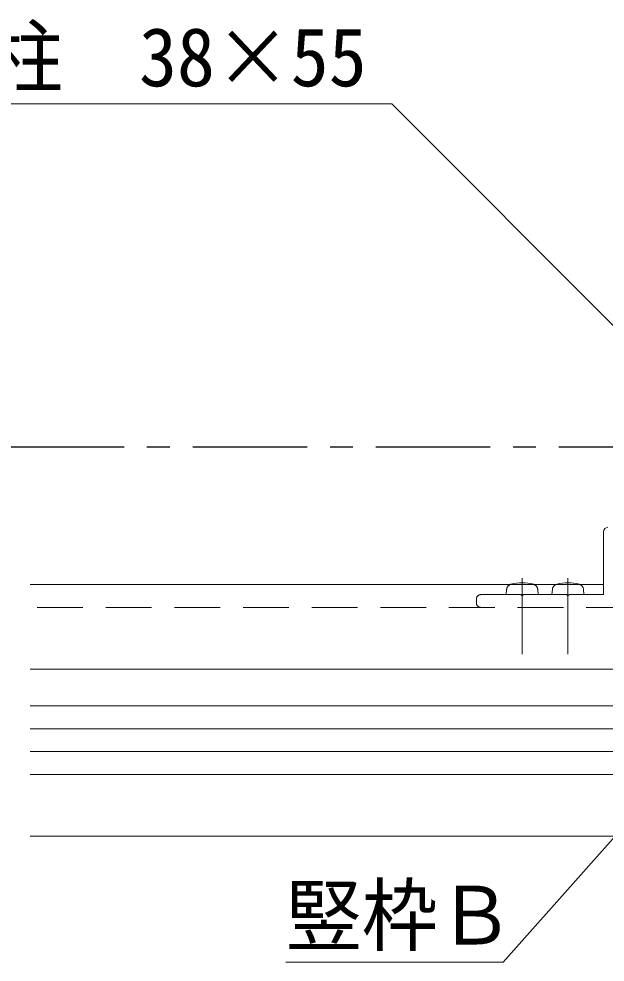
# Model space of a CAD drawing. Units: millimetres at full size, sheet at 1:5; details may follow other scales. Extents: x -1050 to 1050, y -742 to 742.
# Drawn here: x 398 to 526.1, y -561.8 to -355.7 of the extents above; entities that cross this region are included whole.
import ezdxf
from ezdxf.enums import TextEntityAlignment as Align

# ---------------------------------------------------------------- set-up
doc = ezdxf.new("R2010")
doc.units = ezdxf.units.MM
doc.header["$LTSCALE"] = 5
doc.linetypes.add('CHAIN1', pattern=[8, 5, -1, 1, -1])
doc.linetypes.add('DASHED2', pattern=[3, 2, -1])
doc.layers.add('0-0_通り芯', color=7, linetype='CHAIN1')
for name, color, linetype, lineweight in [('0-4_手摺部材', 92, 'Continuous', 20), ('0-7_ガラス', 6, 'Continuous', 20), ('0-9_文字', 3, 'Continuous', 20)]:
    doc.layers.add(name, color=color, linetype=linetype, lineweight=lineweight)
doc.styles.add('ＭＳ ゴシック', font='')
doc.styles.get('ＭＳ ゴシック').set_extended_font_data('MS Gothic')

msp = doc.modelspace()

# ---------------------------------------------------------------- linework, layer by layer
at = {"layer": '0-0_通り芯'}
msp.add_line((861.02, -449.293), (-264.48, -449.293), dxfattribs=at)
at = {"layer": '0-4_手摺部材'}
for p, q in [((525.77, -479.293), (525.77, -467.793)), ((400.52, -479.293), (525.77, -479.293)), ((539.034, -497.793), (400.52, -497.793)), ((539.061, -520.796), (400.52, -520.796)), ((400.52, -534.293), (547.02, -534.293))]:
    msp.add_line(p, q, dxfattribs=at)
at = {"layer": '0-4_手摺部材', "linetype": 'CHAIN1'}
for p, q in [((508.02, -477.893), (508.02, -494.493)), ((518.02, -477.893), (518.02, -494.493))]:
    msp.add_line(p, q, dxfattribs=at)
at = {"layer": '0-4_手摺部材', "linetype": 'DASHED2'}
for p, q in [((525.77, -481.493), (525.77, -479.293)), ((499.02, -481.493), (507.72, -481.493)), ((504.618, -480.374), (504.52, -481.493)), ((508.02, -481.793), (507.72, -481.493)), ((508.02, -481.793), (508.32, -481.493)), ((508.32, -481.493), (517.72, -481.493)), ((511.422, -480.374), (511.52, -481.493)), ((514.618, -480.374), (514.52, -481.493)), ((518.02, -481.793), (517.72, -481.493)), ((518.02, -481.793), (518.32, -481.493)), ((518.32, -481.493), (525.77, -481.493)), ((521.422, -480.374), (521.52, -481.493)), ((547.02, -484.293), (400.52, -484.293)), ((498.02, -483.293), (498.02, -482.493))]:
    msp.add_line(p, q, dxfattribs=at)
at = {"layer": '0-4_手摺部材'}
for centre, radius, start, end in [((526.77, -467.793), 1, 90, 180), ((505.913, -480.487), 1.3, 105.88085, 113.31036), ((508.02, -487.893), 9, 74.11915, 105.88085), ((510.127, -480.487), 1.3, 66.68964, 74.11915), ((515.913, -480.487), 1.3, 105.88085, 113.31036), ((518.02, -487.893), 9, 74.11915, 105.88085), ((520.127, -480.487), 1.3, 66.68964, 74.11915)]:
    msp.add_arc(centre, radius, start, end, dxfattribs=at)
at = {"layer": '0-4_手摺部材', "linetype": 'DASHED2'}
for centre, radius, start, end in [((505.913, -480.487), 1.3, 113.31036, 175), ((510.127, -480.487), 1.3, 5, 66.68964), ((515.913, -480.487), 1.3, 113.31036, 175), ((520.127, -480.487), 1.3, 5, 66.68964), ((499.02, -482.493), 1, 90, 180), ((499.02, -483.293), 1, 180, 270)]:
    msp.add_arc(centre, radius, start, end, dxfattribs=at)
at = {"layer": '0-7_ガラス'}
for p, q in [((544.061, -505.796), (400.52, -505.796)), ((400.52, -510.796), (544.061, -510.796)), ((400.52, -515.796), (544.061, -515.796))]:
    msp.add_line(p, q, dxfattribs=at)
at = {"layer": '0-9_文字'}
for points in [[(529.02, -423.793), (479.52, -374.293), (374.413, -374.293)], [(538.979, -522.317), (503.833, -561.793), (456.333, -561.793)]]:
    msp.add_lwpolyline(points, dxfattribs=at)

# ---------------------------------------------------------------- texts
at = {"layer": '0-9_文字', "style": 'ＭＳ ゴシック', "width": 0.95}
for s, p in [('支柱\u300038×55', (374.413, -374.293)), ('竪枠Ｂ', (456.333, -561.793))]:
    msp.add_text(s, height=12.83, dxfattribs=at).set_placement(p, align=Align.BOTTOM_LEFT)

doc.saveas('drawing.dxf')
